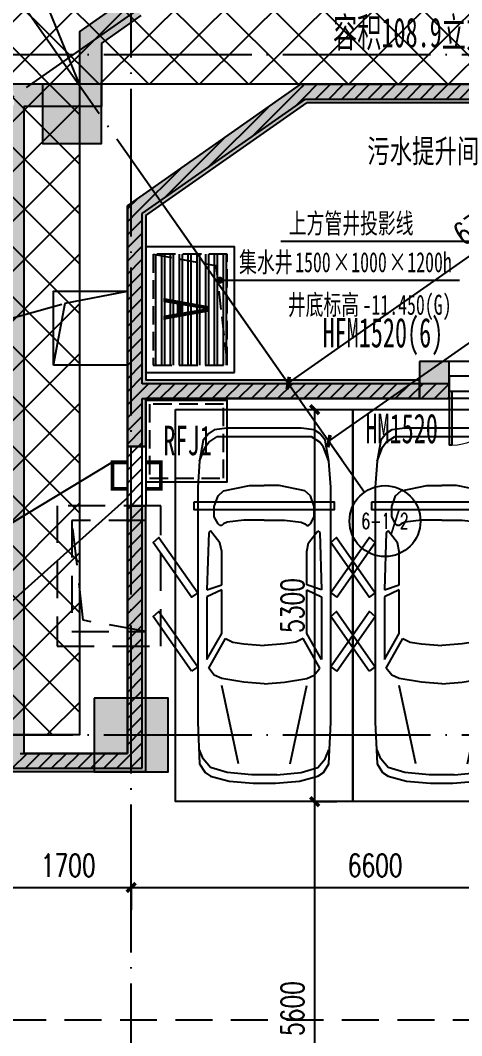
# Model space of a CAD drawing. Header units: millimetres. Extents: x 12325263 to 13848842, y -1463133 to 573208.
# Drawn here: x 12589699 to 12595666, y -1073653 to -1059922 of the extents above; entities that cross this region are included whole.
import ezdxf
from ezdxf.enums import TextEntityAlignment as Align
from ezdxf.xclip import XClip

# ---------------------------------------------------------------- set-up
doc = ezdxf.new("R2010")
doc.units = ezdxf.units.MM
doc.header["$LTSCALE"] = 1000
doc.header["$XCLIPFRAME"] = 0
for name, pattern in [('ACAD_ISO02W100', [15, 12, -3]), ('DASH', [0.35, 0.25, -0.1]), ('DASHED2', [0.375, 0.25, -0.125]), ('DOTE', [2.42, 2, -0.2, 0.02, -0.2]), ('地下室负三层平面图$0$-3F平面$0$$AUDIT_BAD_LTYPE2', [0])]:
    doc.linetypes.add(name, pattern=pattern)
for name, color, linetype in [('-2F平面$0$WALL-SHATCH', 8, 'Continuous'), ('A-ANNO-DIMS', 83, 'Continuous'), ('A-ANNO-TEXT', 7, 'Continuous'), ('A-AXIS', 16, 'DOTE'), ('A-AXIS-DIMS', 3, 'Continuous'), ('A-AXIS-TEXT', 7, 'Continuous'), ('A-COLS', 6, 'Continuous'), ('A-WALL', 5, 'Continuous'), ('A-WALL-PATT', 8, 'Continuous'), ('A_WALL(防火墙)', 151, 'Continuous'), ('AXIS', 3, 'Continuous'), ('AXIS_TEXT', 7, 'Continuous'), ('DIM_COOR', 7, 'Continuous'), ('DOOR_FIRE', 1, 'Continuous'), ('J-集水井', 40, 'Continuous'), ('PUB_DIM', 83, 'Continuous'), ('PUB_HATCH', 8, 'Continuous'), ('PUB_TEXT', 7, 'Continuous'), ('WALL', 5, 'Continuous'), ('人防墙', 6, 'Continuous'), ('人防平时标注', 42, 'Continuous'), ('人防门', 60, 'Continuous'), ('人防门编号', 73, 'Continuous'), ('人防集水井', 62, 'Continuous'), ('公寓机动车库', 23, 'Continuous'), ('投影线', 6, 'ACAD_ISO02W100'), ('水沟+分水线', 133, 'Continuous'), ('车道中心线', 6, 'Continuous')]:
    doc.layers.add(name, color=color, linetype=linetype)
doc.layers.add('人防文字', color=3, linetype='Continuous', lineweight=15)
doc.styles.add('-黑体', font='simhei.ttf')
doc.styles.add('_TCH_AXIS', font='COMPLEX', dxfattribs={"bigfont": 'GBCBIG'})
doc.styles.add('_TCH_DIM_T3', font='SIMPLEX.shx', dxfattribs={"width": 0.705882, "bigfont": 'GBCBIG.shx'})
doc.styles.add('COMPLEX', font='COMPLEX')
doc.styles.add('TITXV', font='', dxfattribs={"width": 0.7})
doc.styles.add('宋体', font='', dxfattribs={"width": 0.65})
doc.styles.add('标注宋体', font='', dxfattribs={"width": 0.6})
doc.styles.get('TITXV').set_extended_font_data('SimSun')
doc.styles.get('宋体').set_extended_font_data('SimSun')
doc.styles.get('标注宋体').set_extended_font_data('NSimSun')
doc.dimstyles.new('_TCH_ARCH&&120', dxfattribs={"dimtxt": 306, "dimasz": 120, "dimexe": 300, "dimexo": 360, "dimgap": 147, "dimtad": 1, "dimdec": 0, "dimzin": 0, "dimdsep": 46, "dimtxsty": '_TCH_DIM_T3', "dimblk": 'ARCHTICK', "dimcen": 0.09, "dimclrt": 7, "dimazin": 2, "dimtfac": 1, "dimtdec": 0, "dimtix": 1, "dimtmove": 2, "dimatfit": 3, "dimfxl": 1, "dimfxlon": 1, "dimtolj": 1, "dimtzin": 0, "dimarcsym": 0})
pattern_1 = [(45, (0, 89.76), (-88.388383, 88.388383), [])]

# ---------------------------------------------------------------- blocks, each defined once
blk = doc.blocks.new('asdgafgfasdfagfagasdgagRFJ1')
at = {"layer": '人防集水井'}
blk.add_lwpolyline([(-50, -1050), (1050, -1050), (1050, 50), (-50, 50)], close=True, dxfattribs=at)
at = {"layer": '人防集水井', "linetype": 'DASH'}
blk.add_lwpolyline([(0, -1000), (1000, -1000), (1000, 0), (0, 0)], close=True, dxfattribs=at)
at = {"layer": '人防集水井', "style": '标注宋体', "width": 0.6}
blk.add_text('RFJ1', height=400, dxfattribs=at).set_placement((186, -691))
blk = doc.blocks.new('asdgafgf20230228-rf2')
at = {"layer": 'PUB_HATCH'}
for points in [[(18900, 58909), (19200, 58753), (19737, 59129), (19622, 59293), (19442, 59289)], [(19200, 58753), (18900, 58909), (18900, 58200), (19200, 57900)], [(19200, 57900), (18900, 58200), (18000, 58200), (18017, 57933), (18150, 57900)], [(19550, 56555), (19800, 56425), (21974, 57950), (21895, 58200)], [(25800, 57950), (26050, 58200), (21895, 58200), (21974, 57950)], [(18017, 57933), (17900, 57700), (17900, 48900), (18150, 49150), (18150, 57900)], [(19800, 56425), (19550, 56555), (19550, 54000), (19717, 54050), (19800, 54200)], [(23500, 53950), (23900, 53950), (23900, 54450), (23500, 54450)], [(23500, 54200), (19800, 54200), (19717, 54050), (19800, 53950), (23500, 53950)], [(19550, 54000), (19550, 53300), (19800, 53300), (19800, 53950), (19717, 54050)], [(19800, 48900), (19800, 52500), (19550, 52500), (19550, 49150)], [(19800, 48900), (19550, 49150), (18150, 49150), (17900, 48900)]]:
    blk.add_hatch(color=256, dxfattribs=at).paths.add_polyline_path(points)
at = {"layer": '人防墙'}
for p, q in [((18900, 58909), (19442, 59289)), ((19200, 58753), (19737, 59129)), ((18900, 58909), (18900, 58200)), ((19200, 58753), (19200, 57900)), ((18900, 58200), (18000, 58200)), ((19550, 56555), (21895, 58200)), ((26050, 58200), (21895, 58200)), ((19800, 56425), (21974, 57950)), ((25800, 57950), (21974, 57950)), ((19200, 57900), (18150, 57900)), ((18150, 57900), (18150, 49150)), ((19550, 56555), (19550, 54000)), ((19800, 56425), (19800, 54200)), ((23900, 54450), (23500, 54450)), ((23500, 54450), (23500, 53950)), ((23900, 53950), (23900, 54450)), ((23500, 54200), (19800, 54200)), ((23500, 53950), (23500, 54200)), ((19550, 54000), (19550, 53300)), ((23500, 53950), (19800, 53950)), ((19800, 53300), (19800, 53950)), ((23500, 53950), (23900, 53950)), ((19550, 53300), (19800, 53300)), ((19800, 52500), (19550, 52500)), ((19550, 52500), (19550, 49150)), ((19800, 48900), (19800, 52500)), ((19550, 49150), (18150, 49150)), ((19800, 48900), (17900, 48900))]:
    blk.add_line(p, q, dxfattribs=at)
at = {"layer": '人防平时标注'}
blk.add_line((19347, 53087), (17640, 52060), dxfattribs=at)
blk.add_circle((19347, 53087), 0, dxfattribs=at)
at = {"layer": '人防门'}
for p, q in [((25400, 54450, 0), (23900, 54450, 0)), ((25400, 53950, 0), (23900, 53950, 0)), ((19550, 53300, 0), (19550, 52500, 0)), ((19800, 53300, 0), (19800, 52500, 0))]:
    blk.add_line(p, q, dxfattribs=at)
at = {"layer": '人防门', "linetype": 'DASH'}
for p, q in [((19800, 53300), (19550, 53300)), ((19550, 52500), (19800, 52500))]:
    blk.add_line(p, q, dxfattribs=at)
at = {"layer": '人防门', "const_width": 50, "elevation": 0}
for points in [[(19550, 52727), (19347, 52727), (19347, 53087), (19550, 53087)], [(19800, 52727), (20003, 52727), (20003, 53087), (19800, 53087)]]:
    blk.add_lwpolyline(points, dxfattribs=at)
at = {"layer": '人防门编号', "linetype": 'Continuous'}
for p, q in [((18663, 55220), (16863, 54717)), ((19550, 52607), (17228, 50526))]:
    blk.add_line(p, q, dxfattribs=at)
at = {"layer": '人防集水井', "elevation": 0}
blk.add_lwpolyline([(18550, 54400), (18550, 55400), (19550, 55400), (19550, 54400)], close=True, dxfattribs=at)
blk.add_lwpolyline([(18550, 54400), (18707, 55238), (19550, 55400)], dxfattribs=at)
at = {"layer": '人防集水井', "linetype": 'DASH', "rotation": 359.9995189825989}
blk.add_blockref('asdgafgfasdfagfagasdgagRFJ1', (19850, 53874, 0), dxfattribs=at)
at = {"layer": '人防文字', "style": '标注宋体', "width": 0.6}
blk.add_text('容积108.9立方米', height=400, rotation=359.9999, dxfattribs=at).set_placement((22329, 58700, 0))
at = {"layer": '人防门编号', "style": '标注宋体', "width": 0.6}
for s, p in [('HFM1520(6)', (22188, 54641, 0)), ('HM1520', (22768, 53345, 0))]:
    blk.add_text(s, height=400, rotation=360, dxfattribs=at).set_placement(p)
blk = doc.blocks.new('_FZH')
blk.add_lwpolyline([(-0.5, -0.5), (0.5, -0.5), (0.5, 0.5), (-0.5, 0.5)], close=True)
at = {"layer": 'PUB_HATCH'}
blk.add_solid([(-0.5, -0.5), (0.5, -0.5), (-0.5, 0.5), (0.5, 0.5)], dxfattribs=at)
blk = doc.blocks.new('1-3F')
at = {"layer": 'A-COLS', "rotation": 270}
for p, xscale, yscale, zscale in [((-13900, 74700), 800, 800, 800), ((-13100, 66300), 1000, 1000, 1000)]:
    blk.add_blockref('_FZH', p, dxfattribs=dict(at, xscale=xscale, yscale=yscale, zscale=zscale))
blk = doc.blocks.new('adgshg13--2F平面$0$A$C7F010FC0')
at = {"layer": '-2F平面$0$WALL-SHATCH'}
h = blk.add_hatch(color=256, dxfattribs=at)
h.dxf.hatch_style = 1
h.paths.add_polyline_path([(-60384, -16881), (-763, 197), (12588, -13153), (12588, -157996), (-162965, -188820), (-171262, -180523), (-171262, -31311), (-150707, -10756), (-131860, -7981), (-99162, -7981), (-99162, -4981), (-76620, -4981), (-70108, -16881)], flags=16)
h.paths.add_polyline_path([(-60091, -16381), (-647, 647), (12988, -12988), (12988, -158332), (-163101, -189250), (-171662, -180689), (-171662, -31145), (-150778, -10261), (-131897, -7481), (-99562, -7481), (-99562, -4581), (-76366, -4581), (-69908, -16381)])
blk = doc.blocks.new('A$C2A3E77E8')
at = {"layer": 'WALL', "color": 1}
blk.add_blockref('adgshg13--2F平面$0$A$C7F010FC0', (561507.9, 205483.1), dxfattribs=at)
blk = doc.blocks.new('asdfasdfadgd')
at = {"layer": '车道中心线', "linetype": 'DASHED2', "ltscale": 2}
blk.add_line((19650, 50850), (46063, 50850), dxfattribs=at)
blk = doc.blocks.new('A$C0F4A4D7E')
at = {"layer": 'J-集水井', "linetype": 'DASH'}
h = blk.add_hatch(dxfattribs=at)
h.set_pattern_fill('ANSI32', color=98, scale=25, angle=495, style=0)
h.set_pattern_definition([(180, (200, -200), (-2e-09, -119.0625), []), (180, (160.31, -160.31), (-2e-09, -119.0625), [])])
edge = h.paths.add_edge_path()
edge.add_line((0, 0), (1500, 0))
edge.add_line((1500, 0), (1500, 1000))
edge.add_line((1500, 1000), (0, 1000))
edge.add_line((0, 1000), (0, 0))
at = {"layer": 'J-集水井', "color": 251, "linetype": 'Continuous'}
blk.add_lwpolyline([(1600, 1100), (-100, 1100), (-100, -100), (1600, -100)], close=True, dxfattribs=at)
at = {"layer": 'J-集水井', "linetype": 'DASH'}
blk.add_lwpolyline([(1500, 1000), (0, 1000), (0, 0), (1500, 0)], close=True, dxfattribs=at)
blk.add_lwpolyline([(0, 0), (151, 847), (1500, 1000)], dxfattribs=at)
at = {"layer": 'J-集水井', "color": 7, "style": '-黑体', "width": 0.8}
blk.add_text('A', height=600, rotation=0, dxfattribs=at).set_placement((575, 136))
blk = doc.blocks.new('asdfsfsdf')
at = {"color": 253, "linetype": '地下室负三层平面图$0$-3F平面$0$$AUDIT_BAD_LTYPE2', "transparency": 33554559, "extrusion": (0.000447791, 3.52996e-16, 1)}
for p, q in [((-169, -110, 0), (-500, -141, 0)), ((169, -110, 0), (-169, -110, 0)), ((169, -110, 0), (500, -141, 0)), ((-725, -212, 0), (-825, -329, 0)), ((-500, -141, 0), (-725, -212, 0)), ((-350, -259, 0), (-575, -1318, 0)), ((350, -259, 0), (575, -1318, 0)), ((500, -141, 0), (725, -212, 0)), ((725, -212, 0), (825, -329, 0)), ((-825, -329, 0), (-875, -447, 0)), ((825, -329, 0), (875, -447, 0)), ((-275, -1365, 0), (-575, -1412, 0)), ((0, -1341), (-275, -1365, 0)), ((0, -1341), (275, -1365, 0)), ((275, -1365, 0), (575, -1412, 0)), ((-675, -1459, 0), (-750, -1553, 0)), ((-575, -1412, 0), (-675, -1459, 0)), ((575, -1412, 0), (675, -1459, 0)), ((675, -1459, 0), (750, -1553, 0)), ((-750, -1553, 0), (-525, -1953, 0)), ((750, -1553, 0), (525, -1953, 0)), ((-775, -2518, 0), (-775, -1671, 0)), ((-775, -1671, 0), (-575, -2024, 0)), ((775, -1671, 0), (575, -2024, 0)), ((775, -2518, 0), (775, -1671, 0)), ((-525, -1953, 0), (-425, -1906, 0)), ((-425, -1906, 0), (-275, -1882, 0)), ((-275, -1882, 0), (0, -1859)), ((275, -1882, 0), (0, -1859)), ((425, -1906, 0), (275, -1882, 0)), ((525, -1953, 0), (425, -1906, 0)), ((-575, -2024, 0), (-575, -2612, 0)), ((575, -2024, 0), (575, -2612, 0)), ((-575, -2612, 0), (-775, -2518, 0)), ((575, -2612, 0), (775, -2518, 0)), ((-775, -2612, 0), (-575, -2682, 0)), ((-750, -3388, 0), (-775, -2612, 0)), ((-575, -2682, 0), (-575, -3129, 0)), ((775, -2612, 0), (575, -2682, 0)), ((575, -2682, 0), (575, -3129, 0)), ((750, -3388, 0), (775, -2612, 0)), ((-575, -3129, 0), (-600, -3247, 0)), ((575, -3129, 0), (600, -3247, 0)), ((-600, -3247, 0), (-725, -3412, 0)), ((600, -3247, 0), (725, -3412, 0)), ((-725, -3412, 0), (-750, -3388, 0)), ((725, -3412, 0), (750, -3388, 0)), ((-625, -3506, 0), (-675, -3600, 0)), ((-600, -3482, 0), (-625, -3506, 0)), ((-575, -3482, 0), (-600, -3482, 0)), ((-550, -3506, 0), (-575, -3482, 0)), ((-500, -3529, 0), (-550, -3506, 0)), ((-275, -3553, 0), (-500, -3529, 0)), ((0, -3553), (-275, -3553, 0)), ((0, -3553), (275, -3553, 0)), ((275, -3553, 0), (500, -3529, 0)), ((500, -3529, 0), (550, -3506, 0)), ((550, -3506, 0), (575, -3482, 0)), ((575, -3482, 0), (600, -3482, 0)), ((600, -3482, 0), (625, -3506, 0)), ((625, -3506, 0), (675, -3600, 0)), ((-675, -3600, 0), (-675, -3741, 0)), ((675, -3600, 0), (675, -3741, 0)), ((-675, -3741, 0), (-625, -3882, 0)), ((675, -3741, 0), (625, -3882, 0)), ((-625, -3882, 0), (-550, -3953, 0)), ((-550, -3953, 0), (-200, -4024, 0)), ((550, -3953, 0), (200, -4024, 0)), ((625, -3882, 0), (550, -3953, 0)), ((-200, -4024, 0), (0, -4024)), ((200, -4024, 0), (0, -4024)), ((-875, -4353, 0), (-800, -4541, 0)), ((875, -4353, 0), (800, -4541, 0)), ((-800, -4541, 0), (-750, -4612, 0)), ((-750, -4612, 0), (-641, -4680, 0)), ((750, -4612, 0), (641, -4680, 0)), ((800, -4541, 0), (750, -4612, 0)), ((641, -4680, 0), (-641, -4680, 0))]:
    blk.add_line(p, q, dxfattribs=at)
for points in [[(-475, -24), (-150, 0), (150, 0), (475, -24), (725, -94), (800, -141), (875, -259), (900, -824), (900, -4000), (875, -4353), (825, -4635), (750, -4729), (675, -4776), (500, -4800), (-500, -4800), (-675, -4776), (-750, -4729), (-825, -4635), (-875, -4353), (-900, -4000), (-900, -824), (-875, -259), (-800, -141), (-725, -94)], [(-982, -1513), (-1500, -2253), (-1425, -2321), (-900, -1571)]]:
    blk.add_lwpolyline(points, close=True, dxfattribs=at)
at = {"color": 253, "linetype": '地下室负三层平面图$0$-3F平面$0$$AUDIT_BAD_LTYPE2', "transparency": 33554559, "extrusion": (0.000447791, 3.52996e-16, 1), "elevation": 0}
for points in [[(982, -1513), (1500, -2253), (1425, -2321), (900, -1571)], [(-900, -2571), (-982, -2513), (-1500, -3253), (-1425, -3321)], [(982, -2513), (1500, -3253), (1425, -3321), (900, -2571)]]:
    blk.add_lwpolyline(points, close=True, dxfattribs=at)
blk = doc.blocks.new('A$C06465456')
for points in [[(0, 5300), (2400, 5300), (2400, 0), (0, 0)], [(250, 4050), (250, 3950), (2150, 3950), (2150, 4050)]]:
    blk.add_lwpolyline(points, close=True)
at = {"xscale": -1, "rotation": 180}
blk.add_blockref('asdfsfsdf', (1200, 250), dxfattribs=at)
blk = doc.blocks.new('asdfaadfg')
at = {"layer": 'DIM_COOR', "color": 3}
blk.add_line((1026444, 225846), (1025648, 227815), dxfattribs=at)
blk = doc.blocks.new('A$C49D22CBF')
at = {"layer": '投影线', "linetype": 'DASHED2', "ltscale": 2}
for points in [[(15700, -4800), (15700, -6700), (17100, -6700), (17100, -4800)], [(15900, -5000), (15900, -6500), (16900, -6500), (16900, -5000)]]:
    blk.add_lwpolyline(points, close=True, dxfattribs=at)
blk.add_lwpolyline([(16900, -6500), (16053, -6349), (15900, -5000)], dxfattribs=at)
blk = doc.blocks.new('_AXISO')
blk.add_circle((0, 0), 0.5)
at = {"layer": 'AXIS_TEXT', "style": 'COMPLEX', "width": 1.041667}
blk.add_attdef('A', text='', height=0.56, dxfattribs=at).set_placement((-0.25, -0.28), (0.25, -0.28), align=Align.FIT)
blk = doc.blocks.new('_ArchTick')
at = {"color": 0, "linetype": 'ByBlock', "const_width": 0.4}
blk.add_lwpolyline([(-0.5, -0.5), (0.5, 0.5)], dxfattribs=at)
blk = doc.blocks.new('*D5287')
at = {"layer": 'A-AXIS-DIMS', "color": 0, "lineweight": -2, "transparency": 16777216}
for p, q in [((6115, -8719), (11805, -4729)), ((11804, -4728), (11977, -4975)), ((6114, -8719), (6287, -8965))]:
    blk.add_line(p, q, dxfattribs=at)
at = {"layer": 'Defpoints', "color": 0, "transparency": 16777216}
for p in [(9531, -1487), (11805, -4729), (3841, -5477)]:
    blk.add_point(p, dxfattribs=at)
at = {"layer": 'A-AXIS-DIMS', "color": 0, "lineweight": -2, "transparency": 16777216, "xscale": 120, "yscale": 120, "zscale": 120}
for p, rotation in [((11805, -4729), 35.04124824301846), ((6115, -8719), 215.0412482430185)]:
    blk.add_blockref('_ArchTick', p, dxfattribs=dict(at, rotation=rotation))
at = {"layer": 'A-AXIS-DIMS', "color": 7, "transparency": 16777216, "insert": (8788, -6479), "char_height": 306, "attachment_point": 5, "rotation": 35.0412, "style": '_TCH_DIM_T3'}
blk.add_mtext('\\A1;6950', dxfattribs=at)
blk = doc.blocks.new('*D5289')
at = {"layer": 'A-AXIS-DIMS', "color": 0, "lineweight": -2, "transparency": 16777216}
for p, q in [((5564, -7933), (11090, -4058)), ((11089, -4057), (11262, -4303)), ((5563, -7933), (5736, -8179))]:
    blk.add_line(p, q, dxfattribs=at)
at = {"layer": 'Defpoints', "color": 0, "transparency": 16777216}
for p in [(9368, -1602), (11090, -4058), (3841, -5477)]:
    blk.add_point(p, dxfattribs=at)
at = {"layer": 'A-AXIS-DIMS', "color": 0, "lineweight": -2, "transparency": 16777216, "xscale": 120, "yscale": 120, "zscale": 120}
for p, rotation in [((11090, -4058), 35.04124824301844), ((5564, -7933), 215.0412482430185)]:
    blk.add_blockref('_ArchTick', p, dxfattribs=dict(at, rotation=rotation))
at = {"layer": 'A-AXIS-DIMS', "color": 7, "transparency": 16777216, "insert": (8155, -5750), "char_height": 306, "attachment_point": 5, "rotation": 35.0412, "style": '_TCH_DIM_T3'}
blk.add_mtext('\\A1;6750', dxfattribs=at)
blk = doc.blocks.new('*D5290')
at = {"layer": 'A-AXIS-DIMS', "color": 0, "lineweight": -2, "transparency": 16777216}
for p, q in [((-6479, 4816), (-6726, 4643)), ((-6480, 4815), (438, -5050)), ((439, -5050), (193, -5223))]:
    blk.add_line(p, q, dxfattribs=at)
at = {"layer": 'Defpoints', "color": 0, "transparency": 16777216}
for p in [(-4400, 6274), (2519, -3592), (438, -5050)]:
    blk.add_point(p, dxfattribs=at)
at = {"layer": 'A-AXIS-DIMS', "color": 0, "lineweight": -2, "transparency": 16777216, "xscale": 120, "yscale": 120, "zscale": 120}
for p, rotation in [((-6480, 4815), 125.0412482430256), ((438, -5050), 305.0412482430256)]:
    blk.add_blockref('_ArchTick', p, dxfattribs=dict(at, rotation=rotation))
at = {"layer": 'A-AXIS-DIMS', "color": 7, "transparency": 16777216, "insert": (-2775, 55), "char_height": 306, "attachment_point": 5, "rotation": 305.0412, "style": '_TCH_DIM_T3'}
blk.add_mtext('\\A1;12050', dxfattribs=at)
blk = doc.blocks.new('*D5291')
at = {"layer": 'A-AXIS-DIMS', "color": 0, "lineweight": -2, "transparency": 16777216}
for p, q in [((-2249, 455), (-2495, 282)), ((-2249, 454), (1224, -4499)), ((1225, -4499), (979, -4672))]:
    blk.add_line(p, q, dxfattribs=at)
at = {"layer": 'Defpoints', "color": 0, "transparency": 16777216}
for p in [(-955, 1362), (2519, -3592), (1224, -4499)]:
    blk.add_point(p, dxfattribs=at)
at = {"layer": 'A-AXIS-DIMS', "color": 0, "lineweight": -2, "transparency": 16777216, "xscale": 120, "yscale": 120, "zscale": 120}
for p, rotation in [((-2249, 454), 125.0412482430296), ((1224, -4499), 305.0412482430296)]:
    blk.add_blockref('_ArchTick', p, dxfattribs=dict(at, rotation=rotation))
at = {"layer": 'A-AXIS-DIMS', "color": 7, "transparency": 16777216, "insert": (-267, -1850), "char_height": 306, "attachment_point": 5, "rotation": 305.0412, "style": '_TCH_DIM_T3'}
blk.add_mtext('\\A1;6050', dxfattribs=at)
blk = doc.blocks.new('*D3952')
at = {"layer": 'Defpoints', "color": 0, "transparency": 16777216}
for p in [(12589497, -1069987), (12591197, -1069987), (12591197, -1071650)]:
    blk.add_point(p, dxfattribs=at)
at = {"layer": 'PUB_DIM', "color": 0, "lineweight": -2, "transparency": 16777216}
for p, q in [((12589497, -1071649), (12589497, -1071950)), ((12589497, -1071650), (12591197, -1071650)), ((12591197, -1071649), (12591197, -1071950))]:
    blk.add_line(p, q, dxfattribs=at)
at = {"layer": 'PUB_DIM', "color": 0, "lineweight": -2, "transparency": 16777216, "xscale": 120, "yscale": 120, "zscale": 120}
for p, rotation in [((12589497, -1071650), 180.0001211947806), ((12591197, -1071650), 0.0001211947806495709)]:
    blk.add_blockref('_ArchTick', p, dxfattribs=dict(at, rotation=rotation))
at = {"layer": 'PUB_DIM', "color": 7, "transparency": 16777216, "insert": (12590347, -1071350), "char_height": 306, "attachment_point": 5, "rotation": 0.0001, "style": '_TCH_DIM_T3'}
blk.add_mtext('\\A1;1700', dxfattribs=at)
blk = doc.blocks.new('*D3953')
at = {"layer": 'Defpoints', "color": 0, "transparency": 16777216}
for p in [(12591197, -1069987), (12597797, -1069987), (12597797, -1071650)]:
    blk.add_point(p, dxfattribs=at)
at = {"layer": 'PUB_DIM', "color": 0, "lineweight": -2, "transparency": 16777216}
for p, q in [((12591197, -1071649), (12591197, -1071950)), ((12591197, -1071650), (12597797, -1071650)), ((12597797, -1071649), (12597797, -1071950))]:
    blk.add_line(p, q, dxfattribs=at)
at = {"layer": 'PUB_DIM', "color": 0, "lineweight": -2, "transparency": 16777216, "xscale": 120, "yscale": 120, "zscale": 120}
for p, rotation in [((12591197, -1071650), 180.0001211947759), ((12597797, -1071650), 0.0001211947758914611)]:
    blk.add_blockref('_ArchTick', p, dxfattribs=dict(at, rotation=rotation))
at = {"layer": 'PUB_DIM', "color": 7, "transparency": 16777216, "insert": (12594497, -1071350), "char_height": 306, "attachment_point": 5, "rotation": 0.0001, "style": '_TCH_DIM_T3'}
blk.add_mtext('\\A1;6600', dxfattribs=at)
blk = doc.blocks.new('*D4056')
at = {"layer": 'A-ANNO-DIMS', "color": 0, "lineweight": -2, "transparency": 16777216}
for p, q in [((12593678, -1065187), (12593979, -1065187)), ((12593679, -1070487), (12593679, -1065187)), ((12593678, -1070487), (12593979, -1070487))]:
    blk.add_line(p, q, dxfattribs=at)
at = {"layer": 'Defpoints', "color": 0, "transparency": 16777216}
for p in [(12592714, -1065187), (12593679, -1065187), (12592714, -1070487)]:
    blk.add_point(p, dxfattribs=at)
at = {"layer": 'A-ANNO-DIMS', "color": 0, "lineweight": -2, "transparency": 16777216, "xscale": 120, "yscale": 120, "zscale": 120}
for p, rotation in [((12593679, -1065187), 90), ((12593679, -1070487), 270)]:
    blk.add_blockref('_ArchTick', p, dxfattribs=dict(at, rotation=rotation))
at = {"layer": 'A-ANNO-DIMS', "color": 7, "transparency": 16777216, "insert": (12593379, -1067837), "char_height": 306, "attachment_point": 5, "rotation": 90, "style": '_TCH_DIM_T3'}
blk.add_mtext('\\A1;5300', dxfattribs=at)
blk = doc.blocks.new('*D4057')
at = {"layer": 'A-ANNO-DIMS', "color": 0, "lineweight": -2, "transparency": 16777216}
for p, q in [((12593678, -1070487), (12593979, -1070487)), ((12593679, -1076087), (12593679, -1070487)), ((12593678, -1076087), (12593979, -1076087))]:
    blk.add_line(p, q, dxfattribs=at)
at = {"layer": 'Defpoints', "color": 0, "transparency": 16777216}
for p in [(12592714, -1070487), (12593679, -1070487), (12592714, -1076087)]:
    blk.add_point(p, dxfattribs=at)
at = {"layer": 'A-ANNO-DIMS', "color": 0, "lineweight": -2, "transparency": 16777216, "xscale": 120, "yscale": 120, "zscale": 120}
for p, rotation in [((12593679, -1070487), 90), ((12593679, -1076087), 270)]:
    blk.add_blockref('_ArchTick', p, dxfattribs=dict(at, rotation=rotation))
at = {"layer": 'A-ANNO-DIMS', "color": 7, "transparency": 16777216, "insert": (12593379, -1073287), "char_height": 306, "attachment_point": 5, "rotation": 90, "style": '_TCH_DIM_T3'}
blk.add_mtext('\\A1;5600', dxfattribs=at)
blk = doc.blocks.new('$DorLib2D$00000002')
for p, q in [((-0.5, 0), (-0.5, 0.4875)), ((-0.475, 0.4875), (-0.5, 0.4875)), ((-0.475, 0), (-0.475, 0.4875)), ((0.475, 0), (0.475, 0.4875)), ((0.475, 0.4875), (0.5, 0.4875)), ((0.5, 0), (0.5, 0.4875)), ((-0.5, 0), (-0.475, 0)), ((0.5, 0), (0.475, 0))]:
    blk.add_line(p, q)
at = {"lineweight": 13}
for centre, start, end in [((-0.4875, 0), 0, 88.53072), ((0.4875, 0), 91.46928, 180)]:
    blk.add_arc(centre, 0.4875, start, end, dxfattribs=at)
blk = doc.blocks.new('ASDFASDFASFSDF')
at = {"layer": 'A-AXIS'}
for p, q in [((-5089, 7256.7), (5963.7, -8504)), ((43.3, -5327.6), (9191.4, 1087.9))]:
    blk.add_line(p, q, dxfattribs=at)
at = {"layer": 'A-AXIS-DIMS'}
blk.add_line((3841.1, -5477.2), (6597.1, -9407.2), dxfattribs=at)
ref = blk.add_blockref('_AXISO', (6872.7, -9800.2), dxfattribs=dict(at, xscale=960, yscale=960, zscale=960))
ref.add_attrib('A', '6-1/2', dxfattribs={"layer": 'A-AXIS-TEXT', "height": 210.53, "style": '_TCH_AXIS', "width": 0.65625}).set_placement((6553.6, -9905.4), (7191.7, -9905.4), align=Align.FIT)
for p1, p2, distance, picture, middle in [((-4400, 6274.2), (2518.7, -3591.6), -2540.9, '*D5290', (-2775.3, 54.7)), ((-955, 1361.8), (2518.7, -3591.6), -1580.9, '*D5291', (-266.9, -1850.4)), ((3841.1, -5477.2), (9531.3, -1486.8), -3960, '*D5287', (8787.6, -6478.6)), ((3841.1, -5477.2), (9367.6, -1601.6), -3000, '*D5289', (8154.6, -5750))]:
    dim = blk.add_aligned_dim(p1=p1, p2=p2, distance=distance, dimstyle='_TCH_ARCH&&120', dxfattribs=at)
    dim.commit()
    dim.dimension.update_dxf_attribs({"geometry": picture, "text_midpoint": middle})
blk = doc.blocks.new('qlzw')
at = {"layer": 'A-AXIS'}
for p, q in [((12457766.8, 979489.8), (12457766.8, 1082089.8)), ((12411416.8, 1071489.8), (12486866.8, 1071489.8)), ((12411416.8, 1062289.8), (12486866.8, 1062289.8))]:
    blk.add_line(p, q, dxfattribs=at)
blk.add_blockref('ASDFASDFASFSDF', (12454326.8, 1074982.1))

msp = doc.modelspace()

# ---------------------------------------------------------------- hatches: boundary and pattern name
at = {"layer": 'A-WALL-PATT'}
h = msp.add_hatch(dxfattribs=at)
h.set_pattern_fill('ANSI37', color=252, scale=300)
h.set_pattern_definition([(45, (0, 0), (-336.759605, 336.759605), []), (135, (0, 0), (-336.759605, -336.759605), [])])
h.paths.add_polyline_path([(12564696.8, -1148386.8), (12504241.6, -1148387), (12504241.6, -1033958), (12634041.3, -1033958), (12627844.5, -1069250.3), (12616665.5, -1067287.4), (12616902.5, -1065937.9), (12610631.1, -1064836.8), (12604673.6, -1064836.8), (12597896.8, -1064836.8), (12597896.8, -1060786.8), (12593492.1, -1060786.8), (12590496.8, -1060786.8), (12590496.8, -1069586.9), (12575796.8, -1069586.9), (12575796.8, -1059986.8), (12574896.8, -1059986.8), (12574896.8, -1057336.8), (12570296.8, -1057336.8), (12570296.8, -1055286.8), (12568296.8, -1055286.8), (12568296.8, -1060086.8), (12564596.6, -1060086.8), (12564596.6, -1069486.8), (12564696.9, -1069486.8), (12564696.8, -1097986.8), (12567296.8, -1097986.8), (12567296.8, -1105536.8), (12565696.8, -1105536.8), (12565696.8, -1113036.8), (12564696.8, -1113036.8)])
h = msp.add_hatch(dxfattribs=at)
h.set_pattern_fill('普通砖', color=256, scale=50, style=0)
h.set_pattern_definition(pattern_1)
h.paths.add_polyline_path([(12591146.8, -1062431.5), (12591346.8, -1062535.5), (12593555.2, -1060986.8), (12593492.1, -1060786.8)])
h = msp.add_hatch(dxfattribs=at)
h.set_pattern_fill('普通砖', color=256, scale=50, style=0)
h.set_pattern_definition(pattern_1)
h.paths.add_polyline_path([(12593492.1, -1060786.8), (12593555.2, -1060986.8), (12597396.9, -1060986.8), (12597596.9, -1060786.8)])
h = msp.add_hatch(dxfattribs=at)
h.set_pattern_fill('普通砖', color=256, scale=50, style=0)
h.set_pattern_definition(pattern_1)
h.paths.add_polyline_path([(12591280.2, -1064936.8), (12591346.8, -1064836.8), (12591346.8, -1062535.5), (12591146.8, -1062431.5), (12591146.8, -1064936.8)])
h = msp.add_hatch(dxfattribs=at)
h.set_pattern_fill('普通砖', color=256, scale=50, style=0)
h.set_pattern_definition(pattern_1)
h.paths.add_polyline_path([(12591346.8, -1065036.8), (12595496.8, -1065036.8), (12595496.8, -1064836.8), (12591346.8, -1064836.8), (12591280.2, -1064936.8)])
h = msp.add_hatch(dxfattribs=at)
h.set_pattern_fill('普通砖', color=256, scale=50, style=0)
h.set_pattern_definition(pattern_1)
h.paths.add_polyline_path([(12591146.8, -1069836.8), (12591346.8, -1070036.8), (12591346.8, -1065036.8), (12591280.2, -1064936.8), (12591146.8, -1064936.8)])
h = msp.add_hatch(dxfattribs=at)
h.set_pattern_fill('普通砖', color=256, scale=50, style=0)
h.set_pattern_definition(pattern_1)
h.paths.add_polyline_path([(12589696.8, -1069836.8), (12589496.8, -1070036.8), (12591346.8, -1070036.8), (12591146.8, -1069836.8)])

# ---------------------------------------------------------------- linework, layer by layer
at = {"layer": 'A-WALL'}
for p, q in [((12595496.8, -1064836.8), (12591346.8, -1064836.8)), ((12595496.8, -1065036.8), (12595496.8, -1064836.8)), ((12591346.8, -1065036.8), (12595496.8, -1065036.8))]:
    msp.add_line(p, q, dxfattribs=at)
at = {"layer": 'A-WALL-PATT', "color": 252}
msp.add_lwpolyline([(12504241.6, -1033958), (12634041.3, -1033958), (12627844.5, -1069250.3), (12616665.5, -1067287.4), (12616902.5, -1065937.9), (12610631.1, -1064836.8), (12604673.6, -1064836.8), (12597896.8, -1064836.8), (12597896.8, -1060786.8), (12593492.1, -1060786.8), (12590496.8, -1060786.8), (12590496.8, -1069586.9), (12575796.8, -1069586.9), (12575796.8, -1059986.8), (12574896.8, -1059986.8), (12574896.8, -1057336.8), (12570296.8, -1057336.8), (12570296.8, -1055286.8), (12568296.8, -1055286.8), (12568296.8, -1060086.8), (12564596.6, -1060086.8), (12564596.6, -1069486.8), (12564696.9, -1069486.8), (12564696.8, -1097986.8)], dxfattribs=at)
at = {"layer": 'A_WALL(防火墙)'}
for p, q in [((12591146.8, -1062431.5), (12593492.1, -1060786.8)), ((12593492.1, -1060786.8), (12597596.9, -1060786.8)), ((12591346.8, -1062535.5), (12593555.2, -1060986.8)), ((12593555.2, -1060986.8), (12597396.9, -1060986.8)), ((12591146.8, -1064936.8), (12591146.8, -1062431.5)), ((12591346.8, -1064836.8), (12591346.8, -1062535.5)), ((12591146.8, -1069836.8), (12591146.8, -1064936.8)), ((12591346.8, -1070036.8), (12591346.8, -1065036.8)), ((12589696.8, -1069836.8), (12591146.8, -1069836.8)), ((12589496.8, -1070036.8), (12591346.8, -1070036.8))]:
    msp.add_line(p, q, dxfattribs=at)
at = {"layer": 'AXIS'}
for p, q in [((12595150, -1062911.8), (12593220, -1062911.8)), ((12595796.8, -1062911.8), (12595150, -1062911.8)), ((12592396.8, -1063436.8), (12593187.4, -1063436.8)), ((12593187.4, -1063436.8), (12595634.7, -1063436.8))]:
    msp.add_line(p, q, dxfattribs=at)
at = {"layer": 'AXIS', "const_width": 48}
msp.add_lwpolyline([(12592372.8, -1063436.8, 1), (12592420.8, -1063436.8, 1)], format="xyb", close=True, dxfattribs=at)
at = {"layer": 'DOOR_FIRE'}
msp.add_lwpolyline([(12595496.8, -1064936.8), (12596996.8, -1064936.8), (12596996.8, -1064736.7), (12595496.8, -1064736.7)], close=True, dxfattribs=at)

# ---------------------------------------------------------------- block references
ref = msp.add_blockref('A$C2A3E77E8', (12039933.3, -1095474.8), dxfattribs=dict(rotation=350.0412492537527))
XClip(ref).set_block_clipping_path([(574517.6328491271, 127502.2367430634), (563167.6328490991, 127502.2228846755), (563167.6311767455, 128872.3654828509), (556800.2987149898, 128872.35771109), (544257.8770271596, 126670.0996581088), (543557.4714692105, 130659.0804795903), (536268.9804626536, 129379.331731239), (537790.8662453052, 120711.8038626132), (523312.3703787625, 118169.6006707186), (521652.1357429288, 127625.0713569671), (520765.6618171427, 127469.4202569119), (520307.3778515682, 130079.4678951118), (515776.700237589, 129283.9687092729), (515422.1926091146, 131303.0932199814), (513452.2958014049, 130957.2097736297), (514282.4182554409, 126229.4878651481), (510637.9919826575, 125589.577113275), (512263.534631284, 116331.1783077423), (512362.3527807724, 116348.529120174), (517291.1072248165, 88278.0145814414), (519851.8954271879, 88727.6234641299), (522454.6248882134, 73904.4148362107), (519893.7906026859, 73454.7686835658), (526007.3042119928, 38637.452739819), (480033.7029030509, 30565.0258553012), (466439.1866319198, 28317.0522398334), (446673.6220214516, 140886.9888556413), (578014.3726615645, 163948.422490485), (584117.7942495663, 129187.8787387202)])
for name, p in [('1-3F', (12604296.8, -1135886.8)), ('asdfaadfg', (11564053.1, -1286633.1)), ('A$C49D22CBF', (12574496.8, -1061686.8)), ('asdfasdfadgd', (12564646.8, -1124286.8))]:
    msp.add_blockref(name, p)
at = {"layer": 'A_WALL(防火墙)'}
msp.add_blockref('qlzw', (133430, -2131876.5), dxfattribs=at)
at = {"layer": 'DOOR_FIRE', "xscale": -1500, "yscale": -1500, "zscale": 200}
msp.add_blockref('$DorLib2D$00000002', (12596246.8, -1064936.8), dxfattribs=at)
at = {"layer": '人防墙'}
ref = msp.add_blockref('asdgafgf20230228-rf2', (12571596.8, -1118986.7), dxfattribs=at)
XClip(ref).set_block_clipping_path([(-67355.290652331, -38121.2847742999), (65994.7093476802, 85028.7152257001)])
at = {"layer": '公寓机动车库'}
for p in [(12591796.8, -1070486.8), (12594196.8, -1070486.8)]:
    msp.add_blockref('A$C06465456', p, dxfattribs=at)
at = {"layer": '水沟+分水线', "rotation": 270}
msp.add_blockref('A$C0F4A4D7E', (12591496.8, -1063086.8), dxfattribs=at)

# ---------------------------------------------------------------- texts
at = {"layer": 'A-ANNO-TEXT', "style": 'TITXV', "width": 0.7}
msp.add_text('污水提升间', height=317.22, dxfattribs=at).set_placement((12594390, -1061850))
at = {"layer": 'PUB_TEXT', "style": '宋体', "width": 0.65}
for s, p in [('上方管井投影线', (12593328, -1062803.8)), ('集水井', (12592656.5, -1063328.8)), ('1500', (12593414.8, -1063328.8)), ('×', (12593920.3, -1063328.8)), ('1000', (12594173.1, -1063328.8)), ('×', (12594678.6, -1063328.8)), ('1200h', (12594931.3, -1063328.8)), ('井底标高', (12593315.1, -1063904.8)), ('-11.450(G)', (12594326.1, -1063904.8))]:
    msp.add_text(s, height=271.9, dxfattribs=at).set_placement(p)

# ---------------------------------------------------------------- dimensions: what is measured, and where the dimension line sits
at = {"layer": 'A-ANNO-DIMS'}
for p1, p2, picture, middle in [((12592714.1, -1070486.8), (12592714.1, -1065186.8), '*D4056', (12593379.3, -1067836.8)), ((12592714.1, -1076086.8), (12592714.1, -1070486.8), '*D4057', (12593379.3, -1073286.8))]:
    dim = msp.add_aligned_dim(p1=p1, p2=p2, distance=-965.2, dimstyle='_TCH_ARCH&&120', dxfattribs=at)
    dim.commit()
    dim.dimension.update_dxf_attribs({"geometry": picture, "text_midpoint": middle})
at = {"layer": 'PUB_DIM'}
for p1, p2, picture, middle in [((12589496.9, -1069986.8), (12591196.8, -1069986.8), '*D3952', (12590346.8, -1071350)), ((12591196.8, -1069986.8), (12597796.8, -1069986.7), '*D3953', (12594496.8, -1071350))]:
    dim = msp.add_aligned_dim(p1=p1, p2=p2, distance=-1663.2, dimstyle='_TCH_ARCH&&120', dxfattribs=at)
    dim.commit()
    dim.dimension.update_dxf_attribs({"geometry": picture, "text_midpoint": middle})

doc.saveas('drawing.dxf')
